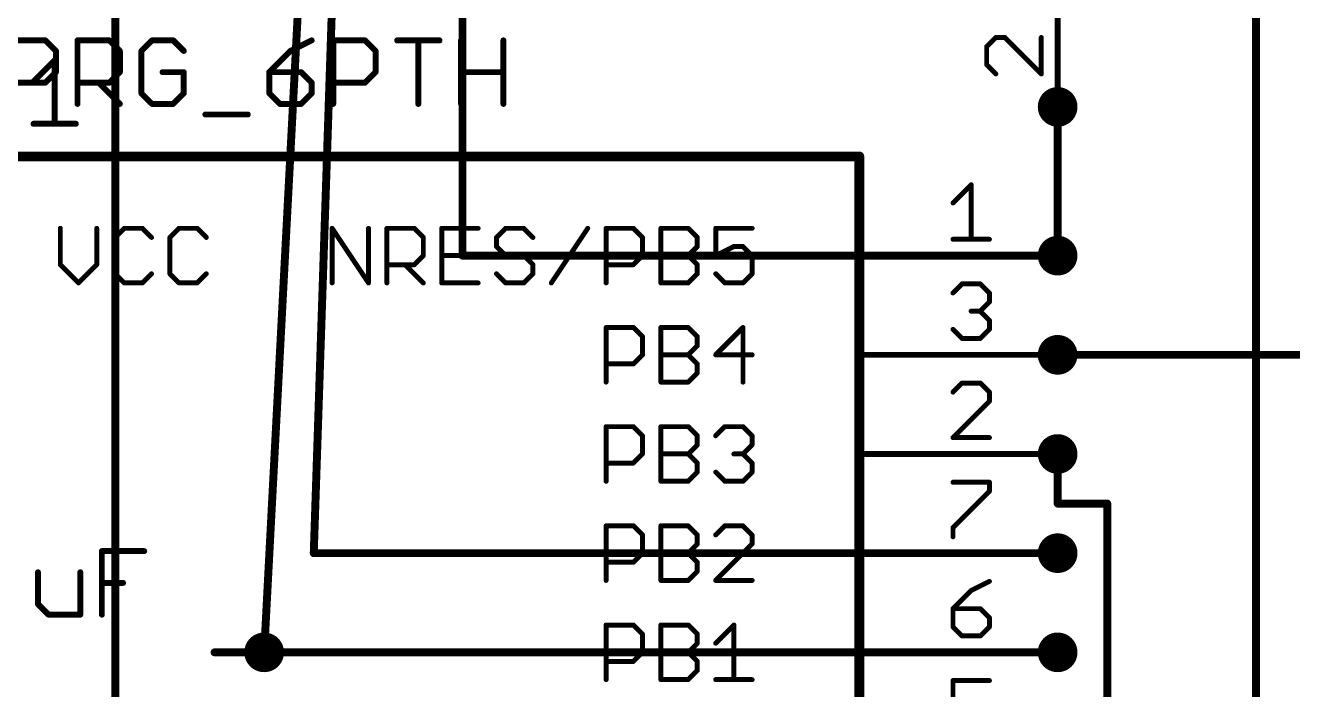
# Model space of a CAD drawing. Extents: x -22 to 205, y 41 to 107.
# Drawn here: x 6.58 to 39.04, y 70.16 to 87.18 of the extents above; entities that cross this region are included whole.
import ezdxf

# ---------------------------------------------------------------- set-up
doc = ezdxf.new("R2010")
doc.units = 0
for name, color, linetype in [('91', 94, 'CONTINUOUS'), ('94', 14, 'CONTINUOUS'), ('95', 251, 'CONTINUOUS'), ('96', 251, 'CONTINUOUS')]:
    doc.layers.add(name, color=color, linetype=linetype)

msp = doc.modelspace()

# ---------------------------------------------------------------- linework, layer by layer
at = {"layer": '91', "const_width": 0.2032}
for points in [[(12.7, 71.12), (13.97, 95.25)], [(8.89, 68.58), (8.89, 92.71)], [(13.97, 73.66), (14.605, 92.71)], [(17.78, 81.28), (17.78, 90.17)], [(38.1, 55.88), (38.1, 90.17)], [(33.02, 85.09), (33.02, 81.28)], [(33.02, 81.28), (17.78, 81.28)], [(48.26, 78.74), (33.02, 78.74)], [(33.02, 74.93), (33.02, 76.2)], [(34.29, 74.93), (33.02, 74.93)], [(34.29, 63.5), (34.29, 74.93)], [(33.02, 73.66), (13.97, 73.66)], [(11.43, 71.12), (12.7, 71.12)], [(33.02, 71.12), (12.7, 71.12)]]:
    msp.add_lwpolyline(points, dxfattribs=at)
at = {"layer": '91'}
for points, const_width in [([(33.02, 84.836, 1), (33.02, 85.344, 1), (33.02, 84.836)], 0.508), ([(33.0708, 85.09, 1), (32.9692, 85.09)], 0.1016), ([(33.02, 81.026, 1), (33.02, 81.534, 1), (33.02, 81.026)], 0.508), ([(17.78, 81.3308, 1), (17.78, 81.2292)], 0.1016), ([(17.7292, 81.28, 1), (17.8308, 81.28)], 0.1016), ([(32.9692, 81.28, 1), (33.0708, 81.28)], 0.1016), ([(33.02, 81.2292, 1), (33.02, 81.3308)], 0.1016), ([(33.02, 78.486, 1), (33.02, 78.994, 1), (33.02, 78.486)], 0.508), ([(33.02, 78.7908, 1), (33.02, 78.6892)], 0.1016), ([(33.02, 75.946, 1), (33.02, 76.454, 1), (33.02, 75.946)], 0.508), ([(33.0708, 76.2, 1), (32.9692, 76.2)], 0.1016), ([(33.02, 74.9808, 1), (33.02, 74.8792)], 0.1016), ([(32.9692, 74.93, 1), (33.0708, 74.93)], 0.1016), ([(34.3408, 74.93, 1), (34.2392, 74.93)], 0.1016), ([(34.29, 74.8792, 1), (34.29, 74.9808)], 0.1016), ([(33.02, 73.406, 1), (33.02, 73.914, 1), (33.02, 73.406)], 0.508), ([(13.97, 73.7108, 1), (13.97, 73.6092)], 0.1016), ([(13.9192, 73.6617, 1), (14.0208, 73.6583)], 0.1016), ([(33.02, 73.6092, 1), (33.02, 73.7108)], 0.1016), ([(12.7, 70.866, 1), (12.7, 71.374, 1), (12.7, 70.866)], 0.508), ([(33.02, 70.866, 1), (33.02, 71.374, 1), (33.02, 70.866)], 0.508), ([(11.43, 71.1708, 1), (11.43, 71.0692)], 0.1016), ([(12.7, 71.1708, 1), (12.7, 71.0692)], 0.1016), ([(12.6493, 71.1227, 1), (12.7507, 71.1173)], 0.1016), ([(12.7, 71.0692, 1), (12.7, 71.1708)], 0.1016), ([(33.02, 71.0692, 1), (33.02, 71.1708)], 0.1016)]:
    msp.add_lwpolyline(points, format="xyb", dxfattribs=dict(at, const_width=const_width))
at = {"layer": '94'}
for points, const_width in [([(33.02, 85.09), (33.02, 87.63)], 0.1524), ([(5.08, 83.82), (27.94, 83.82)], 0.254), ([(27.94, 83.82), (27.94, 66.04)], 0.254), ([(33.02, 81.28), (27.94, 81.28)], 0.1524), ([(33.02, 78.74), (27.94, 78.74)], 0.1524), ([(33.02, 76.2), (27.94, 76.2)], 0.1524), ([(33.02, 73.66), (27.94, 73.66)], 0.1524), ([(33.02, 71.12), (27.94, 71.12)], 0.1524)]:
    msp.add_lwpolyline(points, dxfattribs=dict(at, const_width=const_width))
for points, const_width in [([(32.9819, 85.09, 1), (33.0581, 85.09)], 0.0762), ([(28.0035, 83.82, 1), (27.8765, 83.82)], 0.127), ([(27.94, 83.7565, 1), (27.94, 83.8835)], 0.127), ([(27.94, 81.3181, 1), (27.94, 81.2419)], 0.0762), ([(33.02, 81.2419, 1), (33.02, 81.3181)], 0.0762), ([(27.94, 78.7781, 1), (27.94, 78.7019)], 0.0762), ([(33.02, 78.7019, 1), (33.02, 78.7781)], 0.0762), ([(27.94, 76.2381, 1), (27.94, 76.1619)], 0.0762), ([(33.02, 76.1619, 1), (33.02, 76.2381)], 0.0762), ([(27.94, 73.6981, 1), (27.94, 73.6219)], 0.0762), ([(33.02, 73.6219, 1), (33.02, 73.6981)], 0.0762), ([(27.94, 71.1581, 1), (27.94, 71.0819)], 0.0762), ([(33.02, 71.0819, 1), (33.02, 71.1581)], 0.0762)]:
    msp.add_lwpolyline(points, format="xyb", dxfattribs=dict(at, const_width=const_width))
at = {"layer": '95'}
for points, const_width in [([(31.4357, 86.8668), (31.2027, 86.6337)], 0.127), ([(31.2027, 86.6337), (31.2027, 86.1677)], 0.127), ([(31.6688, 86.8668), (31.4357, 86.8668)], 0.127), ([(32.6009, 85.9346), (31.6688, 86.8668)], 0.127), ([(32.6009, 86.8668), (32.6009, 85.9346)], 0.127), ([(6.7934, 85.7429), (7.3357, 86.2852)], 0.1524), ([(7.3357, 86.2852), (7.3357, 84.6582)], 0.1524), ([(31.2027, 86.1677), (31.4357, 85.9346)], 0.127), ([(6.7934, 84.6582), (7.878, 84.6582)], 0.1524), ([(30.3403, 82.6312), (30.8064, 83.0973)], 0.127), ([(30.8064, 83.0973), (30.8064, 81.6991)], 0.127), ([(7.4803, 81.9797), (7.4803, 81.0476)], 0.127), ([(8.4124, 81.0476), (8.4124, 81.9797)], 0.127), ([(9.1166, 81.9797), (8.8836, 81.7467)], 0.127), ([(8.8836, 81.7467), (8.8836, 80.8145)], 0.127), ([(9.5827, 81.9797), (9.1166, 81.9797)], 0.127), ([(9.8157, 81.7467), (9.5827, 81.9797)], 0.127), ([(10.5199, 81.9797), (10.2869, 81.7467)], 0.127), ([(10.2869, 81.7467), (10.2869, 80.8145)], 0.127), ([(10.986, 81.9797), (10.5199, 81.9797)], 0.127), ([(11.219, 81.7467), (10.986, 81.9797)], 0.127), ([(14.4405, 80.5815), (14.4405, 81.9797)], 0.127), ([(14.4405, 81.9797), (15.3726, 80.5815)], 0.127), ([(15.3726, 80.5815), (15.3726, 81.9797)], 0.127), ([(15.8437, 80.5815), (15.8437, 81.9797)], 0.127), ([(15.8437, 81.9797), (16.5428, 81.9797)], 0.127), ([(16.5428, 81.9797), (16.7759, 81.7467)], 0.127), ([(16.7759, 81.7467), (16.7759, 81.2806)], 0.127), ([(18.1791, 81.9797), (17.247, 81.9797)], 0.127), ([(17.247, 81.9797), (17.247, 80.5815)], 0.127), ([(18.8833, 81.9797), (18.6503, 81.7467)], 0.127), ([(18.6503, 81.7467), (18.6503, 81.5136)], 0.127), ([(19.3494, 81.9797), (18.8833, 81.9797)], 0.127), ([(19.5824, 81.7467), (19.3494, 81.9797)], 0.127), ([(20.0536, 80.5815), (20.9857, 81.9797)], 0.127), ([(21.4569, 80.5815), (21.4569, 81.9797)], 0.127), ([(21.4569, 81.9797), (22.156, 81.9797)], 0.127), ([(22.156, 81.9797), (22.389, 81.7467)], 0.127), ([(22.389, 81.7467), (22.389, 81.2806)], 0.127), ([(22.8601, 80.5815), (22.8601, 81.9797)], 0.127), ([(22.8601, 81.9797), (23.5592, 81.9797)], 0.127), ([(23.5592, 81.9797), (23.7923, 81.7467)], 0.127), ([(23.7923, 81.7467), (23.7923, 81.5136)], 0.127), ([(25.1955, 81.9797), (24.2634, 81.9797)], 0.127), ([(24.2634, 81.9797), (24.2634, 81.2806)], 0.127), ([(18.6503, 81.5136), (18.8833, 81.2806)], 0.127), ([(23.7923, 81.5136), (23.5592, 81.2806)], 0.127), ([(24.2634, 81.2806), (24.7295, 81.5136)], 0.127), ([(24.7295, 81.5136), (24.9625, 81.5136)], 0.127), ([(24.9625, 81.5136), (25.1955, 81.2806)], 0.127), ([(30.3403, 81.6991), (31.2724, 81.6991)], 0.127), ([(16.7759, 81.2806), (16.5428, 81.0476)], 0.127), ([(17.247, 81.2806), (17.7131, 81.2806)], 0.127), ([(18.8833, 81.2806), (19.3494, 81.2806)], 0.127), ([(19.3494, 81.2806), (19.5824, 81.0476)], 0.127), ([(22.389, 81.2806), (22.156, 81.0476)], 0.127), ([(22.8601, 81.2806), (23.5592, 81.2806)], 0.127), ([(23.5592, 81.2806), (23.7923, 81.0476)], 0.127), ([(25.1955, 81.2806), (25.1955, 80.8145)], 0.127), ([(7.4803, 81.0476), (7.9464, 80.5815)], 0.127), ([(7.9464, 80.5815), (8.4124, 81.0476)], 0.127), ([(8.8836, 80.8145), (9.1166, 80.5815)], 0.127), ([(9.5827, 80.5815), (9.8157, 80.8145)], 0.127), ([(10.2869, 80.8145), (10.5199, 80.5815)], 0.127), ([(10.986, 80.5815), (11.219, 80.8145)], 0.127), ([(16.5428, 81.0476), (15.8437, 81.0476)], 0.127), ([(16.3098, 81.0476), (16.7759, 80.5815)], 0.127), ([(18.8833, 80.5815), (18.6503, 80.8145)], 0.127), ([(19.5824, 80.8145), (19.3494, 80.5815)], 0.127), ([(19.5824, 81.0476), (19.5824, 80.8145)], 0.127), ([(22.156, 81.0476), (21.4569, 81.0476)], 0.127), ([(23.7923, 80.8145), (23.5592, 80.5815)], 0.127), ([(23.7923, 81.0476), (23.7923, 80.8145)], 0.127), ([(24.4964, 80.5815), (24.2634, 80.8145)], 0.127), ([(25.1955, 80.8145), (24.9625, 80.5815)], 0.127), ([(9.1166, 80.5815), (9.5827, 80.5815)], 0.127), ([(10.5199, 80.5815), (10.986, 80.5815)], 0.127), ([(17.247, 80.5815), (18.1791, 80.5815)], 0.127), ([(19.3494, 80.5815), (18.8833, 80.5815)], 0.127), ([(23.5592, 80.5815), (22.8601, 80.5815)], 0.127), ([(24.9625, 80.5815), (24.4964, 80.5815)], 0.127), ([(30.3403, 80.3243), (30.5733, 80.5573)], 0.127), ([(30.5733, 80.5573), (31.0394, 80.5573)], 0.127), ([(31.0394, 80.5573), (31.2724, 80.3243)], 0.127), ([(31.2724, 80.3243), (31.2724, 80.0912)], 0.127), ([(31.0394, 79.8582), (30.8064, 79.8582)], 0.127), ([(31.2724, 80.0912), (31.0394, 79.8582)], 0.127), ([(31.0394, 79.8582), (31.2724, 79.6252)], 0.127), ([(31.2724, 79.6252), (31.2724, 79.3921)], 0.127), ([(21.4569, 78.0415), (21.4569, 79.4397)], 0.127), ([(21.4569, 79.4397), (22.156, 79.4397)], 0.127), ([(22.156, 79.4397), (22.389, 79.2067)], 0.127), ([(22.389, 79.2067), (22.389, 78.7406)], 0.127), ([(22.8601, 78.0415), (22.8601, 79.4397)], 0.127), ([(22.8601, 79.4397), (23.5592, 79.4397)], 0.127), ([(23.5592, 79.4397), (23.7923, 79.2067)], 0.127), ([(23.7923, 79.2067), (23.7923, 78.9736)], 0.127), ([(24.9625, 79.4397), (24.2634, 78.7406)], 0.127), ([(24.9625, 78.0415), (24.9625, 79.4397)], 0.127), ([(30.5733, 79.1591), (30.3403, 79.3921)], 0.127), ([(31.0394, 79.1591), (30.5733, 79.1591)], 0.127), ([(31.2724, 79.3921), (31.0394, 79.1591)], 0.127), ([(23.7923, 78.9736), (23.5592, 78.7406)], 0.127), ([(22.156, 78.5076), (21.4569, 78.5076)], 0.127), ([(22.389, 78.7406), (22.156, 78.5076)], 0.127), ([(22.8601, 78.7406), (23.5592, 78.7406)], 0.127), ([(23.5592, 78.7406), (23.7923, 78.5076)], 0.127), ([(23.7923, 78.5076), (23.7923, 78.2745)], 0.127), ([(24.2634, 78.7406), (25.1955, 78.7406)], 0.127), ([(23.7923, 78.2745), (23.5592, 78.0415)], 0.127), ([(23.5592, 78.0415), (22.8601, 78.0415)], 0.127), ([(30.5733, 78.0173), (30.3403, 77.7843)], 0.127), ([(31.0394, 78.0173), (30.5733, 78.0173)], 0.127), ([(31.2724, 77.7843), (31.0394, 78.0173)], 0.127), ([(30.3403, 76.6191), (31.2724, 77.5512)], 0.127), ([(31.2724, 77.5512), (31.2724, 77.7843)], 0.127), ([(21.4569, 75.5015), (21.4569, 76.8997)], 0.127), ([(21.4569, 76.8997), (22.156, 76.8997)], 0.127), ([(22.156, 76.8997), (22.389, 76.6667)], 0.127), ([(22.8601, 75.5015), (22.8601, 76.8997)], 0.127), ([(22.8601, 76.8997), (23.5592, 76.8997)], 0.127), ([(23.5592, 76.8997), (23.7923, 76.6667)], 0.127), ([(24.2634, 76.6667), (24.4965, 76.8997)], 0.127), ([(24.4965, 76.8997), (24.9625, 76.8997)], 0.127), ([(24.9625, 76.8997), (25.1955, 76.6667)], 0.127), ([(22.389, 76.6667), (22.389, 76.2006)], 0.127), ([(23.7923, 76.6667), (23.7923, 76.4336)], 0.127), ([(25.1955, 76.6667), (25.1955, 76.4336)], 0.127), ([(31.2724, 76.6191), (30.3403, 76.6191)], 0.127), ([(23.7923, 76.4336), (23.5592, 76.2006)], 0.127), ([(25.1955, 76.4336), (24.9625, 76.2006)], 0.127), ([(22.156, 75.9676), (21.4569, 75.9676)], 0.127), ([(22.389, 76.2006), (22.156, 75.9676)], 0.127), ([(22.8601, 76.2006), (23.5592, 76.2006)], 0.127), ([(23.5592, 76.2006), (23.7923, 75.9676)], 0.127), ([(23.7923, 75.9676), (23.7923, 75.7345)], 0.127), ([(24.9625, 76.2006), (24.7295, 76.2006)], 0.127), ([(24.9625, 76.2006), (25.1955, 75.9676)], 0.127), ([(25.1955, 75.9676), (25.1955, 75.7345)], 0.127), ([(23.7923, 75.7345), (23.5592, 75.5015)], 0.127), ([(24.4965, 75.5015), (24.2634, 75.7345)], 0.127), ([(25.1955, 75.7345), (24.9625, 75.5015)], 0.127), ([(23.5592, 75.5015), (22.8601, 75.5015)], 0.127), ([(24.9625, 75.5015), (24.4965, 75.5015)], 0.127), ([(30.3403, 75.4773), (31.2724, 75.4773)], 0.127), ([(31.2724, 75.2443), (30.3403, 74.3121)], 0.127), ([(31.2724, 75.4773), (31.2724, 75.2443)], 0.127), ([(21.4569, 72.9615), (21.4569, 74.3597)], 0.127), ([(21.4569, 74.3597), (22.156, 74.3597)], 0.127), ([(22.156, 74.3597), (22.389, 74.1267)], 0.127), ([(22.8601, 72.9615), (22.8601, 74.3597)], 0.127), ([(22.8601, 74.3597), (23.5592, 74.3597)], 0.127), ([(23.5592, 74.3597), (23.7923, 74.1267)], 0.127), ([(24.4965, 74.3597), (24.2634, 74.1267)], 0.127), ([(24.9625, 74.3597), (24.4965, 74.3597)], 0.127), ([(25.1955, 74.1267), (24.9625, 74.3597)], 0.127), ([(30.3403, 74.3121), (30.3403, 74.0791)], 0.127), ([(22.389, 74.1267), (22.389, 73.6606)], 0.127), ([(23.7923, 74.1267), (23.7923, 73.8936)], 0.127), ([(25.1955, 73.8936), (25.1955, 74.1267)], 0.127), ([(22.389, 73.6606), (22.156, 73.4276)], 0.127), ([(22.8601, 73.6606), (23.5592, 73.6606)], 0.127), ([(23.7923, 73.8936), (23.5592, 73.6606)], 0.127), ([(23.5592, 73.6606), (23.7923, 73.4276)], 0.127), ([(24.2634, 72.9615), (25.1955, 73.8936)], 0.127), ([(22.156, 73.4276), (21.4569, 73.4276)], 0.127), ([(23.7923, 73.4276), (23.7923, 73.1945)], 0.127), ([(23.5592, 72.9615), (22.8601, 72.9615)], 0.127), ([(23.7923, 73.1945), (23.5592, 72.9615)], 0.127), ([(25.1955, 72.9615), (24.2634, 72.9615)], 0.127), ([(30.8064, 72.7043), (30.3403, 72.2382)], 0.127), ([(31.2724, 72.9373), (30.8064, 72.7043)], 0.127), ([(30.3403, 72.2382), (30.3403, 71.7721)], 0.127), ([(31.0394, 72.2382), (30.3403, 72.2382)], 0.127), ([(31.2724, 72.0052), (31.0394, 72.2382)], 0.127), ([(31.2724, 71.7721), (31.2724, 72.0052)], 0.127), ([(21.4569, 70.4215), (21.4569, 71.8197)], 0.127), ([(21.4569, 71.8197), (22.156, 71.8197)], 0.127), ([(22.156, 71.8197), (22.389, 71.5867)], 0.127), ([(22.8601, 70.4215), (22.8601, 71.8197)], 0.127), ([(22.8601, 71.8197), (23.5592, 71.8197)], 0.127), ([(23.5592, 71.8197), (23.7923, 71.5867)], 0.127), ([(24.2634, 71.3536), (24.7295, 71.8197)], 0.127), ([(24.7295, 71.8197), (24.7295, 70.4215)], 0.127), ([(30.3403, 71.7721), (30.5733, 71.5391)], 0.127), ([(31.0394, 71.5391), (31.2724, 71.7721)], 0.127), ([(22.389, 71.5867), (22.389, 71.1206)], 0.127), ([(23.7923, 71.3536), (23.5592, 71.1206)], 0.127), ([(23.7923, 71.5867), (23.7923, 71.3536)], 0.127), ([(30.5733, 71.5391), (31.0394, 71.5391)], 0.127), ([(22.389, 71.1206), (22.156, 70.8876)], 0.127), ([(22.8601, 71.1206), (23.5592, 71.1206)], 0.127), ([(23.5592, 71.1206), (23.7923, 70.8876)], 0.127), ([(22.156, 70.8876), (21.4569, 70.8876)], 0.127), ([(23.7923, 70.8876), (23.7923, 70.6545)], 0.127), ([(23.5592, 70.4215), (22.8601, 70.4215)], 0.127), ([(23.7923, 70.6545), (23.5592, 70.4215)], 0.127), ([(24.2634, 70.4215), (25.1955, 70.4215)], 0.127), ([(31.2724, 70.3973), (30.3403, 70.3973)], 0.127), ([(30.3403, 70.3973), (30.3403, 69.6982)], 0.127)]:
    msp.add_lwpolyline(points, dxfattribs=dict(at, const_width=const_width))
for points, const_width in [([(31.2345, 86.6337, 1), (31.171, 86.6337)], 0.0635), ([(31.1803, 86.6562, 1), (31.2252, 86.6113)], 0.0635), ([(31.4357, 86.8985, 1), (31.4357, 86.835)], 0.0635), ([(31.4582, 86.8443, 1), (31.4133, 86.8892)], 0.0635), ([(31.6912, 86.8892, 1), (31.6463, 86.8443)], 0.0635), ([(31.6688, 86.835, 1), (31.6688, 86.8985)], 0.0635), ([(32.6327, 86.8668, 1), (32.5692, 86.8668)], 0.0635), ([(7.3738, 86.2852, 1), (7.2976, 86.2852)], 0.0762), ([(7.3626, 86.2582, 1), (7.3087, 86.3121)], 0.0762), ([(31.2252, 86.1901, 1), (31.1803, 86.1452)], 0.0635), ([(31.171, 86.1677, 1), (31.2345, 86.1677)], 0.0635), ([(6.7664, 85.7698, 1), (6.8203, 85.7159)], 0.0762), ([(31.4133, 85.9122, 1), (31.4582, 85.9571)], 0.0635), ([(32.5692, 85.9346, 1), (32.6327, 85.9346)], 0.0635), ([(32.5784, 85.9122, 1), (32.6234, 85.9571)], 0.0635), ([(6.7934, 84.6963, 1), (6.7934, 84.6201)], 0.0762), ([(7.878, 84.6201, 1), (7.878, 84.6963)], 0.0762), ([(7.2976, 84.6582, 1), (7.3738, 84.6582)], 0.0762), ([(30.8381, 83.0973, 1), (30.7746, 83.0973)], 0.0635), ([(30.8288, 83.0748, 1), (30.7839, 83.1197)], 0.0635), ([(30.3178, 82.6537, 1), (30.3628, 82.6088)], 0.0635), ([(7.5121, 81.9797, 1), (7.4486, 81.9797)], 0.0635), ([(8.4442, 81.9797, 1), (8.3807, 81.9797)], 0.0635), ([(8.9153, 81.7467, 1), (8.8518, 81.7467)], 0.0635), ([(8.8611, 81.7691, 1), (8.906, 81.7242)], 0.0635), ([(9.1166, 82.0114, 1), (9.1166, 81.9479)], 0.0635), ([(9.1391, 81.9572, 1), (9.0942, 82.0021)], 0.0635), ([(9.6051, 82.0021, 1), (9.5602, 81.9572)], 0.0635), ([(9.5827, 81.9479, 1), (9.5827, 82.0114)], 0.0635), ([(9.7933, 81.7242, 1), (9.8382, 81.7691)], 0.0635), ([(10.3186, 81.7467, 1), (10.2551, 81.7467)], 0.0635), ([(10.2644, 81.7691, 1), (10.3093, 81.7242)], 0.0635), ([(10.5199, 82.0114, 1), (10.5199, 81.9479)], 0.0635), ([(10.5423, 81.9572, 1), (10.4974, 82.0021)], 0.0635), ([(11.0084, 82.0021, 1), (10.9635, 81.9572)], 0.0635), ([(10.986, 81.9479, 1), (10.986, 82.0114)], 0.0635), ([(11.1965, 81.7242, 1), (11.2414, 81.7691)], 0.0635), ([(14.4722, 81.9797, 1), (14.4087, 81.9797)], 0.0635), ([(14.4669, 81.9973, 1), (14.414, 81.9621)], 0.0635), ([(15.4043, 81.9797, 1), (15.3408, 81.9797)], 0.0635), ([(15.8755, 81.9797, 1), (15.812, 81.9797)], 0.0635), ([(15.8437, 82.0114, 1), (15.8437, 81.9479)], 0.0635), ([(16.5653, 82.0021, 1), (16.5204, 81.9572)], 0.0635), ([(16.5428, 81.9479, 1), (16.5428, 82.0114)], 0.0635), ([(16.8076, 81.7467, 1), (16.7441, 81.7467)], 0.0635), ([(16.7534, 81.7242, 1), (16.7983, 81.7691)], 0.0635), ([(17.247, 82.0114, 1), (17.247, 81.9479)], 0.0635), ([(17.2788, 81.9797, 1), (17.2153, 81.9797)], 0.0635), ([(18.1791, 81.9479, 1), (18.1791, 82.0114)], 0.0635), ([(18.6278, 81.7691, 1), (18.6728, 81.7242)], 0.0635), ([(18.6821, 81.7467, 1), (18.6186, 81.7467)], 0.0635), ([(18.8833, 82.0114, 1), (18.8833, 81.9479)], 0.0635), ([(18.9058, 81.9572, 1), (18.8609, 82.0021)], 0.0635), ([(19.3718, 82.0021, 1), (19.3269, 81.9572)], 0.0635), ([(19.3494, 81.9479, 1), (19.3494, 82.0114)], 0.0635), ([(19.56, 81.7242, 1), (19.6049, 81.7691)], 0.0635), ([(21.0121, 81.9621, 1), (20.9593, 81.9973)], 0.0635), ([(21.4886, 81.9797, 1), (21.4251, 81.9797)], 0.0635), ([(21.4569, 82.0114, 1), (21.4569, 81.9479)], 0.0635), ([(22.1784, 82.0021, 1), (22.1335, 81.9572)], 0.0635), ([(22.156, 81.9479, 1), (22.156, 82.0114)], 0.0635), ([(22.4207, 81.7467, 1), (22.3572, 81.7467)], 0.0635), ([(22.3665, 81.7242, 1), (22.4114, 81.7691)], 0.0635), ([(22.8919, 81.9797, 1), (22.8284, 81.9797)], 0.0635), ([(22.8601, 82.0114, 1), (22.8601, 81.9479)], 0.0635), ([(23.5817, 82.0021, 1), (23.5368, 81.9572)], 0.0635), ([(23.5592, 81.9479, 1), (23.5592, 82.0114)], 0.0635), ([(23.824, 81.7467, 1), (23.7605, 81.7467)], 0.0635), ([(23.7698, 81.7242, 1), (23.8147, 81.7691)], 0.0635), ([(24.2952, 81.9797, 1), (24.2317, 81.9797)], 0.0635), ([(24.2634, 82.0114, 1), (24.2634, 81.9479)], 0.0635), ([(25.1955, 81.9479, 1), (25.1955, 82.0114)], 0.0635), ([(18.6728, 81.5361, 1), (18.6278, 81.4912)], 0.0635), ([(18.6186, 81.5136, 1), (18.6821, 81.5136)], 0.0635), ([(23.7605, 81.5136, 1), (23.824, 81.5136)], 0.0635), ([(23.8147, 81.4912, 1), (23.7698, 81.5361)], 0.0635), ([(24.7295, 81.5454, 1), (24.7295, 81.4819)], 0.0635), ([(24.7437, 81.4852, 1), (24.7153, 81.542)], 0.0635), ([(24.985, 81.5361, 1), (24.9401, 81.4912)], 0.0635), ([(24.9625, 81.4819, 1), (24.9625, 81.5454)], 0.0635), ([(30.3403, 81.7309, 1), (30.3403, 81.6673)], 0.0635), ([(30.7746, 81.6991, 1), (30.8381, 81.6991)], 0.0635), ([(31.2724, 81.6673, 1), (31.2724, 81.7309)], 0.0635), ([(16.7441, 81.2806, 1), (16.8076, 81.2806)], 0.0635), ([(16.7983, 81.2581, 1), (16.7534, 81.303)], 0.0635), ([(17.247, 81.3123, 1), (17.247, 81.2488)], 0.0635), ([(17.7131, 81.2488, 1), (17.7131, 81.3123)], 0.0635), ([(18.8833, 81.3123, 1), (18.8833, 81.2488)], 0.0635), ([(18.8609, 81.2581, 1), (18.9058, 81.303)], 0.0635), ([(19.3718, 81.303, 1), (19.3269, 81.2581)], 0.0635), ([(19.3494, 81.2488, 1), (19.3494, 81.3123)], 0.0635), ([(22.3572, 81.2806, 1), (22.4207, 81.2806)], 0.0635), ([(22.4114, 81.2581, 1), (22.3665, 81.303)], 0.0635), ([(22.8601, 81.3123, 1), (22.8601, 81.2488)], 0.0635), ([(23.5817, 81.303, 1), (23.5368, 81.2581)], 0.0635), ([(23.5368, 81.303, 1), (23.5817, 81.2581)], 0.0635), ([(23.5592, 81.2488, 1), (23.5592, 81.3123)], 0.0635), ([(24.2492, 81.309, 1), (24.2776, 81.2522)], 0.0635), ([(24.2317, 81.2806, 1), (24.2952, 81.2806)], 0.0635), ([(25.2273, 81.2806, 1), (25.1638, 81.2806)], 0.0635), ([(25.1731, 81.2581, 1), (25.218, 81.303)], 0.0635), ([(7.5028, 81.07, 1), (7.4578, 81.0251)], 0.0635), ([(7.4486, 81.0476, 1), (7.5121, 81.0476)], 0.0635), ([(8.3807, 81.0476, 1), (8.4442, 81.0476)], 0.0635), ([(8.4349, 81.0251, 1), (8.39, 81.07)], 0.0635), ([(8.906, 80.837, 1), (8.8611, 80.7921)], 0.0635), ([(8.8518, 80.8145, 1), (8.9153, 80.8145)], 0.0635), ([(9.8382, 80.7921, 1), (9.7933, 80.837)], 0.0635), ([(10.3093, 80.837, 1), (10.2644, 80.7921)], 0.0635), ([(10.2551, 80.8145, 1), (10.3186, 80.8145)], 0.0635), ([(11.2414, 80.7921, 1), (11.1965, 80.837)], 0.0635), ([(15.8437, 81.0793, 1), (15.8437, 81.0158)], 0.0635), ([(16.3323, 81.07, 1), (16.2874, 81.0251)], 0.0635), ([(16.5204, 81.07, 1), (16.5653, 81.0251)], 0.0635), ([(16.5428, 81.0158, 1), (16.5428, 81.0793)], 0.0635), ([(18.6728, 80.837, 1), (18.6278, 80.7921)], 0.0635), ([(19.6142, 81.0476, 1), (19.5507, 81.0476)], 0.0635), ([(19.5507, 80.8145, 1), (19.6142, 80.8145)], 0.0635), ([(19.56, 81.0251, 1), (19.6049, 81.07)], 0.0635), ([(19.6049, 80.7921, 1), (19.56, 80.837)], 0.0635), ([(21.4569, 81.0793, 1), (21.4569, 81.0158)], 0.0635), ([(22.1335, 81.07, 1), (22.1784, 81.0251)], 0.0635), ([(22.156, 81.0158, 1), (22.156, 81.0793)], 0.0635), ([(23.824, 81.0476, 1), (23.7605, 81.0476)], 0.0635), ([(23.7605, 80.8145, 1), (23.824, 80.8145)], 0.0635), ([(23.7698, 81.0251, 1), (23.8147, 81.07)], 0.0635), ([(23.8147, 80.7921, 1), (23.7698, 80.837)], 0.0635), ([(24.2859, 80.837, 1), (24.241, 80.7921)], 0.0635), ([(25.1638, 80.8145, 1), (25.2273, 80.8145)], 0.0635), ([(25.218, 80.7921, 1), (25.1731, 80.837)], 0.0635), ([(7.9239, 80.604, 1), (7.9688, 80.559)], 0.0635), ([(7.9239, 80.559, 1), (7.9688, 80.604)], 0.0635), ([(9.1166, 80.6133, 1), (9.1166, 80.5498)], 0.0635), ([(9.0942, 80.559, 1), (9.1391, 80.604)], 0.0635), ([(9.5602, 80.604, 1), (9.6051, 80.559)], 0.0635), ([(9.5827, 80.5498, 1), (9.5827, 80.6133)], 0.0635), ([(10.5199, 80.6133, 1), (10.5199, 80.5498)], 0.0635), ([(10.4974, 80.559, 1), (10.5423, 80.604)], 0.0635), ([(10.9635, 80.604, 1), (11.0084, 80.559)], 0.0635), ([(10.986, 80.5498, 1), (10.986, 80.6133)], 0.0635), ([(14.4087, 80.5815, 1), (14.4722, 80.5815)], 0.0635), ([(15.3408, 80.5815, 1), (15.4043, 80.5815)], 0.0635), ([(15.3462, 80.5639, 1), (15.399, 80.5991)], 0.0635), ([(15.812, 80.5815, 1), (15.8755, 80.5815)], 0.0635), ([(16.7534, 80.559, 1), (16.7983, 80.604)], 0.0635), ([(17.247, 80.6133, 1), (17.247, 80.5498)], 0.0635), ([(17.2153, 80.5815, 1), (17.2788, 80.5815)], 0.0635), ([(18.1791, 80.5498, 1), (18.1791, 80.6133)], 0.0635), ([(18.8833, 80.6133, 1), (18.8833, 80.5498)], 0.0635), ([(18.8609, 80.559, 1), (18.9058, 80.604)], 0.0635), ([(19.3269, 80.604, 1), (19.3718, 80.559)], 0.0635), ([(19.3494, 80.5498, 1), (19.3494, 80.6133)], 0.0635), ([(20.0272, 80.5991, 1), (20.08, 80.5639)], 0.0635), ([(21.4251, 80.5815, 1), (21.4886, 80.5815)], 0.0635), ([(22.8601, 80.6133, 1), (22.8601, 80.5498)], 0.0635), ([(22.8284, 80.5815, 1), (22.8919, 80.5815)], 0.0635), ([(23.5368, 80.604, 1), (23.5817, 80.559)], 0.0635), ([(23.5592, 80.5498, 1), (23.5592, 80.6133)], 0.0635), ([(24.4964, 80.6133, 1), (24.4964, 80.5498)], 0.0635), ([(24.474, 80.559, 1), (24.5189, 80.604)], 0.0635), ([(24.9401, 80.604, 1), (24.985, 80.559)], 0.0635), ([(24.9625, 80.5498, 1), (24.9625, 80.6133)], 0.0635), ([(30.5733, 80.589, 1), (30.5733, 80.5255)], 0.0635), ([(30.5958, 80.5348, 1), (30.5509, 80.5797)], 0.0635), ([(31.0618, 80.5797, 1), (31.0169, 80.5348)], 0.0635), ([(31.0394, 80.5255, 1), (31.0394, 80.589)], 0.0635), ([(30.3178, 80.3467, 1), (30.3628, 80.3018)], 0.0635), ([(31.3042, 80.3243, 1), (31.2407, 80.3243)], 0.0635), ([(31.25, 80.3018, 1), (31.2949, 80.3467)], 0.0635), ([(30.8064, 79.8899, 1), (30.8064, 79.8264)], 0.0635), ([(31.0618, 79.8806, 1), (31.0169, 79.8357)], 0.0635), ([(31.0169, 79.8806, 1), (31.0618, 79.8357)], 0.0635), ([(31.0394, 79.8264, 1), (31.0394, 79.8899)], 0.0635), ([(31.2407, 80.0912, 1), (31.3042, 80.0912)], 0.0635), ([(31.2949, 80.0688, 1), (31.25, 80.1137)], 0.0635), ([(31.3042, 79.6252, 1), (31.2407, 79.6252)], 0.0635), ([(31.25, 79.6027, 1), (31.2949, 79.6476)], 0.0635), ([(21.4886, 79.4397, 1), (21.4251, 79.4397)], 0.0635), ([(21.4569, 79.4714, 1), (21.4569, 79.4079)], 0.0635), ([(22.1784, 79.4621, 1), (22.1335, 79.4172)], 0.0635), ([(22.156, 79.4079, 1), (22.156, 79.4714)], 0.0635), ([(22.4207, 79.2067, 1), (22.3572, 79.2067)], 0.0635), ([(22.3665, 79.1842, 1), (22.4114, 79.2291)], 0.0635), ([(22.8919, 79.4397, 1), (22.8284, 79.4397)], 0.0635), ([(22.8601, 79.4714, 1), (22.8601, 79.4079)], 0.0635), ([(23.5817, 79.4621, 1), (23.5368, 79.4172)], 0.0635), ([(23.5592, 79.4079, 1), (23.5592, 79.4714)], 0.0635), ([(23.824, 79.2067, 1), (23.7605, 79.2067)], 0.0635), ([(23.7698, 79.1842, 1), (23.8147, 79.2291)], 0.0635), ([(24.9943, 79.4397, 1), (24.9308, 79.4397)], 0.0635), ([(24.985, 79.4172, 1), (24.9401, 79.4621)], 0.0635), ([(30.3628, 79.4146, 1), (30.3178, 79.3697)], 0.0635), ([(30.5733, 79.1909, 1), (30.5733, 79.1274)], 0.0635), ([(30.5509, 79.1366, 1), (30.5958, 79.1816)], 0.0635), ([(31.0169, 79.1816, 1), (31.0618, 79.1366)], 0.0635), ([(31.0394, 79.1274, 1), (31.0394, 79.1909)], 0.0635), ([(31.2407, 79.3921, 1), (31.3042, 79.3921)], 0.0635), ([(31.2949, 79.3697, 1), (31.25, 79.4146)], 0.0635), ([(23.7605, 78.9736, 1), (23.824, 78.9736)], 0.0635), ([(23.8147, 78.9512, 1), (23.7698, 78.9961)], 0.0635), ([(21.4569, 78.5393, 1), (21.4569, 78.4758)], 0.0635), ([(22.1335, 78.53, 1), (22.1784, 78.4851)], 0.0635), ([(22.156, 78.4758, 1), (22.156, 78.5393)], 0.0635), ([(22.3572, 78.7406, 1), (22.4207, 78.7406)], 0.0635), ([(22.4114, 78.7181, 1), (22.3665, 78.763)], 0.0635), ([(22.8601, 78.7723, 1), (22.8601, 78.7088)], 0.0635), ([(23.5817, 78.763, 1), (23.5368, 78.7181)], 0.0635), ([(23.5368, 78.763, 1), (23.5817, 78.7181)], 0.0635), ([(23.5592, 78.7088, 1), (23.5592, 78.7723)], 0.0635), ([(23.824, 78.5076, 1), (23.7605, 78.5076)], 0.0635), ([(23.7698, 78.4851, 1), (23.8147, 78.53)], 0.0635), ([(24.2634, 78.7723, 1), (24.2634, 78.7088)], 0.0635), ([(24.241, 78.763, 1), (24.2859, 78.7181)], 0.0635), ([(25.1955, 78.7088, 1), (25.1955, 78.7723)], 0.0635), ([(23.7605, 78.2745, 1), (23.824, 78.2745)], 0.0635), ([(23.8147, 78.2521, 1), (23.7698, 78.297)], 0.0635), ([(21.4251, 78.0415, 1), (21.4886, 78.0415)], 0.0635), ([(22.8601, 78.0733, 1), (22.8601, 78.0097)], 0.0635), ([(22.8284, 78.0415, 1), (22.8919, 78.0415)], 0.0635), ([(23.5368, 78.064, 1), (23.5817, 78.019)], 0.0635), ([(23.5592, 78.0097, 1), (23.5592, 78.0733)], 0.0635), ([(24.9308, 78.0415, 1), (24.9943, 78.0415)], 0.0635), ([(30.5733, 78.049, 1), (30.5733, 77.9855)], 0.0635), ([(30.5958, 77.9948, 1), (30.5509, 78.0397)], 0.0635), ([(31.0618, 78.0397, 1), (31.0169, 77.9948)], 0.0635), ([(31.0394, 77.9855, 1), (31.0394, 78.049)], 0.0635), ([(30.3178, 77.8067, 1), (30.3628, 77.7618)], 0.0635), ([(31.3042, 77.7843, 1), (31.2407, 77.7843)], 0.0635), ([(31.2407, 77.5512, 1), (31.3042, 77.5512)], 0.0635), ([(31.2949, 77.5288, 1), (31.25, 77.5737)], 0.0635), ([(31.25, 77.7618, 1), (31.2949, 77.8067)], 0.0635), ([(21.4886, 76.8997, 1), (21.4251, 76.8997)], 0.0635), ([(21.4569, 76.9314, 1), (21.4569, 76.8679)], 0.0635), ([(22.1784, 76.9221, 1), (22.1335, 76.8772)], 0.0635), ([(22.156, 76.8679, 1), (22.156, 76.9314)], 0.0635), ([(22.8919, 76.8997, 1), (22.8284, 76.8997)], 0.0635), ([(22.8601, 76.9314, 1), (22.8601, 76.8679)], 0.0635), ([(23.5817, 76.9221, 1), (23.5368, 76.8772)], 0.0635), ([(23.5592, 76.8679, 1), (23.5592, 76.9314)], 0.0635), ([(24.4965, 76.9314, 1), (24.4965, 76.8679)], 0.0635), ([(24.5189, 76.8772, 1), (24.474, 76.9221)], 0.0635), ([(24.985, 76.9221, 1), (24.9401, 76.8772)], 0.0635), ([(24.9625, 76.8679, 1), (24.9625, 76.9314)], 0.0635), ([(22.4207, 76.6667, 1), (22.3572, 76.6667)], 0.0635), ([(22.3665, 76.6442, 1), (22.4114, 76.6891)], 0.0635), ([(23.824, 76.6667, 1), (23.7605, 76.6667)], 0.0635), ([(23.7698, 76.6442, 1), (23.8147, 76.6891)], 0.0635), ([(24.241, 76.6891, 1), (24.2859, 76.6442)], 0.0635), ([(25.2273, 76.6667, 1), (25.1638, 76.6667)], 0.0635), ([(25.1731, 76.6442, 1), (25.218, 76.6891)], 0.0635), ([(30.3178, 76.6416, 1), (30.3628, 76.5966)], 0.0635), ([(30.3403, 76.6509, 1), (30.3403, 76.5874)], 0.0635), ([(31.2724, 76.5874, 1), (31.2724, 76.6509)], 0.0635), ([(23.7605, 76.4336, 1), (23.824, 76.4336)], 0.0635), ([(23.8147, 76.4112, 1), (23.7698, 76.4561)], 0.0635), ([(25.1638, 76.4336, 1), (25.2273, 76.4336)], 0.0635), ([(25.218, 76.4112, 1), (25.1731, 76.4561)], 0.0635), ([(21.4569, 75.9993, 1), (21.4569, 75.9358)], 0.0635), ([(22.1335, 75.99, 1), (22.1784, 75.9451)], 0.0635), ([(22.156, 75.9358, 1), (22.156, 75.9993)], 0.0635), ([(22.3572, 76.2006, 1), (22.4207, 76.2006)], 0.0635), ([(22.4114, 76.1781, 1), (22.3665, 76.223)], 0.0635), ([(22.8601, 76.2323, 1), (22.8601, 76.1688)], 0.0635), ([(23.5817, 76.223, 1), (23.5368, 76.1781)], 0.0635), ([(23.5368, 76.223, 1), (23.5817, 76.1781)], 0.0635), ([(23.5592, 76.1688, 1), (23.5592, 76.2323)], 0.0635), ([(23.824, 75.9676, 1), (23.7605, 75.9676)], 0.0635), ([(23.7698, 75.9451, 1), (23.8147, 75.99)], 0.0635), ([(24.7295, 76.2323, 1), (24.7295, 76.1688)], 0.0635), ([(24.985, 76.223, 1), (24.9401, 76.1781)], 0.0635), ([(24.9401, 76.223, 1), (24.985, 76.1781)], 0.0635), ([(24.9625, 76.1688, 1), (24.9625, 76.2323)], 0.0635), ([(25.2273, 75.9676, 1), (25.1638, 75.9676)], 0.0635), ([(25.1731, 75.9451, 1), (25.218, 75.99)], 0.0635), ([(23.7605, 75.7345, 1), (23.824, 75.7345)], 0.0635), ([(23.8147, 75.7121, 1), (23.7698, 75.757)], 0.0635), ([(24.2859, 75.757, 1), (24.241, 75.7121)], 0.0635), ([(25.1638, 75.7345, 1), (25.2273, 75.7345)], 0.0635), ([(25.218, 75.7121, 1), (25.1731, 75.757)], 0.0635), ([(21.4251, 75.5015, 1), (21.4886, 75.5015)], 0.0635), ([(22.8601, 75.5333, 1), (22.8601, 75.4698)], 0.0635), ([(22.8284, 75.5015, 1), (22.8919, 75.5015)], 0.0635), ([(23.5368, 75.524, 1), (23.5817, 75.479)], 0.0635), ([(23.5592, 75.4698, 1), (23.5592, 75.5333)], 0.0635), ([(24.4965, 75.5333, 1), (24.4965, 75.4698)], 0.0635), ([(24.474, 75.479, 1), (24.5189, 75.524)], 0.0635), ([(24.9401, 75.524, 1), (24.985, 75.479)], 0.0635), ([(24.9625, 75.4698, 1), (24.9625, 75.5333)], 0.0635), ([(30.3403, 75.509, 1), (30.3403, 75.4455)], 0.0635), ([(31.3042, 75.4773, 1), (31.2407, 75.4773)], 0.0635), ([(31.2949, 75.2218, 1), (31.25, 75.2667)], 0.0635), ([(31.2724, 75.4455, 1), (31.2724, 75.509)], 0.0635), ([(31.2407, 75.2443, 1), (31.3042, 75.2443)], 0.0635), ([(21.4886, 74.3597, 1), (21.4251, 74.3597)], 0.0635), ([(21.4569, 74.3914, 1), (21.4569, 74.3279)], 0.0635), ([(22.1784, 74.3821, 1), (22.1335, 74.3372)], 0.0635), ([(22.156, 74.3279, 1), (22.156, 74.3914)], 0.0635), ([(22.8919, 74.3597, 1), (22.8284, 74.3597)], 0.0635), ([(22.8601, 74.3914, 1), (22.8601, 74.3279)], 0.0635), ([(23.5817, 74.3821, 1), (23.5368, 74.3372)], 0.0635), ([(23.5592, 74.3279, 1), (23.5592, 74.3914)], 0.0635), ([(24.4965, 74.3914, 1), (24.4965, 74.3279)], 0.0635), ([(24.5189, 74.3372, 1), (24.474, 74.3821)], 0.0635), ([(24.985, 74.3821, 1), (24.9401, 74.3372)], 0.0635), ([(24.9625, 74.3279, 1), (24.9625, 74.3914)], 0.0635), ([(30.3721, 74.3121, 1), (30.3086, 74.3121)], 0.0635), ([(30.3178, 74.3346, 1), (30.3628, 74.2897)], 0.0635), ([(22.4207, 74.1267, 1), (22.3572, 74.1267)], 0.0635), ([(22.3665, 74.1042, 1), (22.4114, 74.1491)], 0.0635), ([(23.824, 74.1267, 1), (23.7605, 74.1267)], 0.0635), ([(23.7698, 74.1042, 1), (23.8147, 74.1491)], 0.0635), ([(24.241, 74.1491, 1), (24.2859, 74.1042)], 0.0635), ([(25.2273, 74.1267, 1), (25.1638, 74.1267)], 0.0635), ([(25.1731, 74.1042, 1), (25.218, 74.1491)], 0.0635), ([(30.3086, 74.0791, 1), (30.3721, 74.0791)], 0.0635), ([(22.3572, 73.6606, 1), (22.4207, 73.6606)], 0.0635), ([(22.4114, 73.6381, 1), (22.3665, 73.683)], 0.0635), ([(22.8601, 73.6923, 1), (22.8601, 73.6288)], 0.0635), ([(23.5817, 73.683, 1), (23.5368, 73.6381)], 0.0635), ([(23.5368, 73.683, 1), (23.5817, 73.6381)], 0.0635), ([(23.5592, 73.6288, 1), (23.5592, 73.6923)], 0.0635), ([(23.7605, 73.8936, 1), (23.824, 73.8936)], 0.0635), ([(23.8147, 73.8712, 1), (23.7698, 73.9161)], 0.0635), ([(25.1638, 73.8936, 1), (25.2273, 73.8936)], 0.0635), ([(25.218, 73.8712, 1), (25.1731, 73.9161)], 0.0635), ([(21.4569, 73.4593, 1), (21.4569, 73.3958)], 0.0635), ([(22.1335, 73.45, 1), (22.1784, 73.4051)], 0.0635), ([(22.156, 73.3958, 1), (22.156, 73.4593)], 0.0635), ([(23.824, 73.4276, 1), (23.7605, 73.4276)], 0.0635), ([(23.7698, 73.4051, 1), (23.8147, 73.45)], 0.0635), ([(22.8601, 72.9933, 1), (22.8601, 72.9297)], 0.0635), ([(23.5592, 72.9297, 1), (23.5592, 72.9933)], 0.0635), ([(23.7605, 73.1945, 1), (23.824, 73.1945)], 0.0635), ([(23.8147, 73.1721, 1), (23.7698, 73.217)], 0.0635), ([(24.2634, 72.9933, 1), (24.2634, 72.9297)], 0.0635), ([(25.1955, 72.9297, 1), (25.1955, 72.9933)], 0.0635), ([(21.4251, 72.9615, 1), (21.4886, 72.9615)], 0.0635), ([(22.8284, 72.9615, 1), (22.8919, 72.9615)], 0.0635), ([(23.5368, 72.984, 1), (23.5817, 72.939)], 0.0635), ([(24.241, 72.984, 1), (24.2859, 72.939)], 0.0635), ([(30.7922, 72.7327, 1), (30.8206, 72.6759)], 0.0635), ([(30.8288, 72.6818, 1), (30.7839, 72.7267)], 0.0635), ([(31.2866, 72.9089, 1), (31.2582, 72.9657)], 0.0635), ([(30.3721, 72.2382, 1), (30.3086, 72.2382)], 0.0635), ([(30.3403, 72.2699, 1), (30.3403, 72.2064)], 0.0635), ([(30.3178, 72.2606, 1), (30.3628, 72.2157)], 0.0635), ([(31.0618, 72.2606, 1), (31.0169, 72.2157)], 0.0635), ([(31.0394, 72.2064, 1), (31.0394, 72.2699)], 0.0635), ([(31.3042, 72.0052, 1), (31.2407, 72.0052)], 0.0635), ([(31.25, 71.9827, 1), (31.2949, 72.0276)], 0.0635), ([(21.4886, 71.8197, 1), (21.4251, 71.8197)], 0.0635), ([(21.4569, 71.8514, 1), (21.4569, 71.7879)], 0.0635), ([(22.1784, 71.8421, 1), (22.1335, 71.7972)], 0.0635), ([(22.156, 71.7879, 1), (22.156, 71.8514)], 0.0635), ([(22.8919, 71.8197, 1), (22.8284, 71.8197)], 0.0635), ([(22.8601, 71.8514, 1), (22.8601, 71.7879)], 0.0635), ([(23.5817, 71.8421, 1), (23.5368, 71.7972)], 0.0635), ([(23.5592, 71.7879, 1), (23.5592, 71.8514)], 0.0635), ([(24.7612, 71.8197, 1), (24.6977, 71.8197)], 0.0635), ([(24.7519, 71.7972, 1), (24.707, 71.8421)], 0.0635), ([(30.3628, 71.7946, 1), (30.3178, 71.7497)], 0.0635), ([(30.3086, 71.7721, 1), (30.3721, 71.7721)], 0.0635), ([(31.2407, 71.7721, 1), (31.3042, 71.7721)], 0.0635), ([(31.2949, 71.7497, 1), (31.25, 71.7946)], 0.0635), ([(22.4207, 71.5867, 1), (22.3572, 71.5867)], 0.0635), ([(22.3665, 71.5642, 1), (22.4114, 71.6091)], 0.0635), ([(23.824, 71.5867, 1), (23.7605, 71.5867)], 0.0635), ([(23.7698, 71.5642, 1), (23.8147, 71.6091)], 0.0635), ([(23.8147, 71.3312, 1), (23.7698, 71.3761)], 0.0635), ([(24.241, 71.3761, 1), (24.2859, 71.3312)], 0.0635), ([(30.5733, 71.5709, 1), (30.5733, 71.5074)], 0.0635), ([(30.5509, 71.5166, 1), (30.5958, 71.5616)], 0.0635), ([(31.0169, 71.5616, 1), (31.0618, 71.5166)], 0.0635), ([(31.0394, 71.5074, 1), (31.0394, 71.5709)], 0.0635), ([(22.3572, 71.1206, 1), (22.4207, 71.1206)], 0.0635), ([(22.4114, 71.0981, 1), (22.3665, 71.143)], 0.0635), ([(22.8601, 71.1523, 1), (22.8601, 71.0888)], 0.0635), ([(23.5817, 71.143, 1), (23.5368, 71.0981)], 0.0635), ([(23.5368, 71.143, 1), (23.5817, 71.0981)], 0.0635), ([(23.5592, 71.0888, 1), (23.5592, 71.1523)], 0.0635), ([(23.7605, 71.3536, 1), (23.824, 71.3536)], 0.0635), ([(21.4569, 70.9193, 1), (21.4569, 70.8558)], 0.0635), ([(22.1335, 70.91, 1), (22.1784, 70.8651)], 0.0635), ([(22.156, 70.8558, 1), (22.156, 70.9193)], 0.0635), ([(23.824, 70.8876, 1), (23.7605, 70.8876)], 0.0635), ([(23.7698, 70.8651, 1), (23.8147, 70.91)], 0.0635), ([(21.4251, 70.4215, 1), (21.4886, 70.4215)], 0.0635), ([(22.8601, 70.4533, 1), (22.8601, 70.3898)], 0.0635), ([(22.8284, 70.4215, 1), (22.8919, 70.4215)], 0.0635), ([(23.5368, 70.444, 1), (23.5817, 70.399)], 0.0635), ([(23.5592, 70.3898, 1), (23.5592, 70.4533)], 0.0635), ([(23.7605, 70.6545, 1), (23.824, 70.6545)], 0.0635), ([(23.8147, 70.6321, 1), (23.7698, 70.677)], 0.0635), ([(24.2634, 70.4533, 1), (24.2634, 70.3898)], 0.0635), ([(24.6977, 70.4215, 1), (24.7612, 70.4215)], 0.0635), ([(25.1955, 70.3898, 1), (25.1955, 70.4533)], 0.0635), ([(30.3403, 70.429, 1), (30.3403, 70.3655)], 0.0635), ([(30.3721, 70.3973, 1), (30.3086, 70.3973)], 0.0635), ([(31.2724, 70.3655, 1), (31.2724, 70.429)], 0.0635)]:
    msp.add_lwpolyline(points, format="xyb", dxfattribs=dict(at, const_width=const_width))
at = {"layer": '96', "const_width": 0.1524}
for points in [[(6.2829, 86.7932), (7.0964, 86.7932)], [(7.0964, 86.7932), (7.3676, 86.522)], [(7.9201, 85.1662), (7.9201, 86.7932)], [(7.9201, 86.7932), (8.7336, 86.7932)], [(8.7336, 86.7932), (9.0047, 86.522)], [(9.8284, 86.7932), (9.5572, 86.522)], [(10.3707, 86.7932), (9.8284, 86.7932)], [(10.6419, 86.522), (10.3707, 86.7932)], [(13.9162, 86.7932), (13.3739, 86.522)], [(14.4687, 85.1662), (14.4687, 86.7932)], [(14.4687, 86.7932), (15.2822, 86.7932)], [(15.2822, 86.7932), (15.5533, 86.522)], [(16.1058, 86.7932), (17.1905, 86.7932)], [(16.6482, 85.1662), (16.6482, 86.7932)], [(17.743, 85.1662), (17.743, 86.7932)], [(18.8277, 86.7932), (18.8277, 85.1662)], [(7.3676, 86.522), (7.3676, 85.9797)], [(9.0047, 86.522), (9.0047, 85.9797)], [(9.5572, 86.522), (9.5572, 85.4374)], [(13.3739, 86.522), (12.8315, 85.9797)], [(15.5533, 86.522), (15.5533, 85.9797)], [(7.3676, 85.9797), (7.0964, 85.7085)], [(9.0047, 85.9797), (8.7336, 85.7085)], [(10.6419, 85.9797), (10.0995, 85.9797)], [(10.6419, 85.4374), (10.6419, 85.9797)], [(12.8315, 85.9797), (12.8315, 85.4374)], [(13.645, 85.9797), (12.8315, 85.9797)], [(13.9162, 85.7085), (13.645, 85.9797)], [(15.5533, 85.9797), (15.2822, 85.7085)], [(17.743, 85.9797), (18.8277, 85.9797)], [(7.0964, 85.7085), (6.2829, 85.7085)], [(8.7336, 85.7085), (7.9201, 85.7085)], [(8.4624, 85.7085), (9.0047, 85.1662)], [(13.9162, 85.4374), (13.9162, 85.7085)], [(15.2822, 85.7085), (14.4687, 85.7085)], [(9.5572, 85.4374), (9.8284, 85.1662)], [(10.3707, 85.1662), (10.6419, 85.4374)], [(12.8315, 85.4374), (13.1027, 85.1662)], [(13.645, 85.1662), (13.9162, 85.4374)], [(9.8284, 85.1662), (10.3707, 85.1662)], [(13.1027, 85.1662), (13.645, 85.1662)], [(11.1944, 84.895), (12.279, 84.895)], [(8.5437, 72.0852), (8.5437, 73.7122)], [(8.5437, 73.7122), (9.6283, 73.7122)], [(6.9065, 73.1699), (6.9065, 72.3564)], [(7.9912, 72.0852), (7.9912, 73.1699)], [(8.5437, 72.8987), (9.086, 72.8987)], [(6.9065, 72.3564), (7.1777, 72.0852)], [(7.1777, 72.0852), (7.9912, 72.0852)]]:
    msp.add_lwpolyline(points, dxfattribs=at)
at = {"layer": '96', "const_width": 0.0762}
for points in [[(7.1233, 86.8201, 1), (7.0695, 86.7662)], [(7.0964, 86.7551, 1), (7.0964, 86.8313)], [(7.9582, 86.7932, 1), (7.882, 86.7932)], [(7.9201, 86.8313, 1), (7.9201, 86.7551)], [(8.7605, 86.8201, 1), (8.7066, 86.7662)], [(8.7336, 86.7551, 1), (8.7336, 86.8313)], [(9.8284, 86.8313, 1), (9.8284, 86.7551)], [(9.8553, 86.7662, 1), (9.8014, 86.8201)], [(10.3976, 86.8201, 1), (10.3438, 86.7662)], [(10.3707, 86.7551, 1), (10.3707, 86.8313)], [(13.9332, 86.7591, 1), (13.8991, 86.8273)], [(14.5068, 86.7932, 1), (14.4306, 86.7932)], [(14.4687, 86.8313, 1), (14.4687, 86.7551)], [(15.3091, 86.8201, 1), (15.2552, 86.7662)], [(15.2822, 86.7551, 1), (15.2822, 86.8313)], [(16.1058, 86.8313, 1), (16.1058, 86.7551)], [(16.6863, 86.7932, 1), (16.6101, 86.7932)], [(17.1905, 86.7551, 1), (17.1905, 86.8313)], [(17.7811, 86.7932, 1), (17.7049, 86.7932)], [(18.8658, 86.7932, 1), (18.7896, 86.7932)], [(7.4057, 86.522, 1), (7.3295, 86.522)], [(7.3406, 86.4951, 1), (7.3945, 86.549)], [(9.0428, 86.522, 1), (8.9666, 86.522)], [(8.9778, 86.4951, 1), (9.0317, 86.549)], [(9.5953, 86.522, 1), (9.5191, 86.522)], [(9.5303, 86.549, 1), (9.5842, 86.4951)], [(10.6149, 86.4951, 1), (10.6688, 86.549)], [(13.3568, 86.5561, 1), (13.3909, 86.4879)], [(13.4008, 86.4951, 1), (13.3469, 86.549)], [(15.5914, 86.522, 1), (15.5152, 86.522)], [(15.5264, 86.4951, 1), (15.5803, 86.549)], [(7.3295, 85.9797, 1), (7.4057, 85.9797)], [(7.3945, 85.9528, 1), (7.3406, 86.0066)], [(8.9666, 85.9797, 1), (9.0428, 85.9797)], [(9.0317, 85.9528, 1), (8.9778, 86.0066)], [(10.0995, 86.0178, 1), (10.0995, 85.9416)], [(10.68, 85.9797, 1), (10.6038, 85.9797)], [(10.6419, 85.9416, 1), (10.6419, 86.0178)], [(12.8696, 85.9797, 1), (12.7934, 85.9797)], [(12.8315, 86.0178, 1), (12.8315, 85.9416)], [(12.8046, 86.0066, 1), (12.8585, 85.9528)], [(13.672, 86.0066, 1), (13.6181, 85.9528)], [(13.645, 85.9416, 1), (13.645, 86.0178)], [(15.5152, 85.9797, 1), (15.5914, 85.9797)], [(15.5803, 85.9528, 1), (15.5264, 86.0066)], [(17.743, 86.0178, 1), (17.743, 85.9416)], [(18.8277, 85.9416, 1), (18.8277, 86.0178)], [(7.0695, 85.7355, 1), (7.1233, 85.6816)], [(7.0964, 85.6704, 1), (7.0964, 85.7466)], [(7.9201, 85.7466, 1), (7.9201, 85.6704)], [(8.4893, 85.7355, 1), (8.4354, 85.6816)], [(8.7066, 85.7355, 1), (8.7605, 85.6816)], [(8.7336, 85.6704, 1), (8.7336, 85.7466)], [(13.9543, 85.7085, 1), (13.8781, 85.7085)], [(13.8892, 85.6816, 1), (13.9431, 85.7355)], [(14.4687, 85.7466, 1), (14.4687, 85.6704)], [(15.2552, 85.7355, 1), (15.3091, 85.6816)], [(15.2822, 85.6704, 1), (15.2822, 85.7466)], [(9.5842, 85.4643, 1), (9.5303, 85.4104)], [(9.5191, 85.4374, 1), (9.5953, 85.4374)], [(10.6038, 85.4374, 1), (10.68, 85.4374)], [(10.6688, 85.4104, 1), (10.6149, 85.4643)], [(12.8585, 85.4643, 1), (12.8046, 85.4104)], [(12.7934, 85.4374, 1), (12.8696, 85.4374)], [(13.8781, 85.4374, 1), (13.9543, 85.4374)], [(13.9431, 85.4104, 1), (13.8892, 85.4643)], [(7.882, 85.1662, 1), (7.9582, 85.1662)], [(8.9778, 85.1393, 1), (9.0317, 85.1931)], [(9.8284, 85.2043, 1), (9.8284, 85.1281)], [(9.8014, 85.1393, 1), (9.8553, 85.1931)], [(10.3438, 85.1931, 1), (10.3976, 85.1393)], [(10.3707, 85.1281, 1), (10.3707, 85.2043)], [(13.1027, 85.2043, 1), (13.1027, 85.1281)], [(13.0757, 85.1393, 1), (13.1296, 85.1931)], [(13.6181, 85.1931, 1), (13.672, 85.1393)], [(13.645, 85.1281, 1), (13.645, 85.2043)], [(14.4306, 85.1662, 1), (14.5068, 85.1662)], [(16.6101, 85.1662, 1), (16.6863, 85.1662)], [(17.7049, 85.1662, 1), (17.7811, 85.1662)], [(18.7896, 85.1662, 1), (18.8658, 85.1662)], [(11.1944, 84.9331, 1), (11.1944, 84.8569)], [(12.279, 84.8569, 1), (12.279, 84.9331)], [(8.5818, 73.7122, 1), (8.5056, 73.7122)], [(8.5437, 73.7503, 1), (8.5437, 73.6741)], [(9.6283, 73.6741, 1), (9.6283, 73.7503)], [(6.9446, 73.1699, 1), (6.8684, 73.1699)], [(8.0293, 73.1699, 1), (7.9531, 73.1699)], [(8.5437, 72.9368, 1), (8.5437, 72.8606)], [(9.086, 72.8606, 1), (9.086, 72.9368)], [(6.9335, 72.3833, 1), (6.8796, 72.3294)], [(6.8684, 72.3564, 1), (6.9446, 72.3564)], [(7.1777, 72.1233, 1), (7.1777, 72.0471)], [(7.1507, 72.0583, 1), (7.2046, 72.1121)], [(7.9531, 72.0852, 1), (8.0293, 72.0852)], [(7.9912, 72.0471, 1), (7.9912, 72.1233)], [(8.5056, 72.0852, 1), (8.5818, 72.0852)]]:
    msp.add_lwpolyline(points, format="xyb", dxfattribs=at)

doc.saveas('drawing.dxf')
